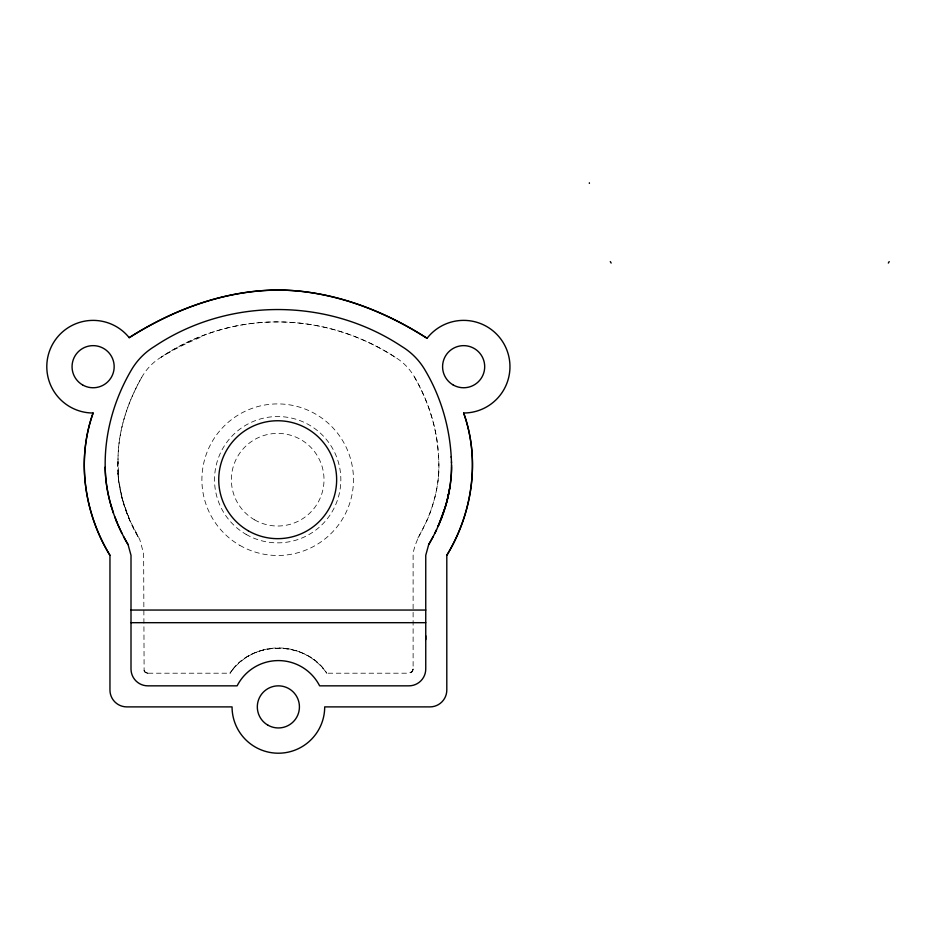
<?xml version="1.0" encoding="UTF-8"?>
<svg xmlns="http://www.w3.org/2000/svg" width="936" height="936" viewBox="0 0 936 936"><rect width="100%" height="100%" fill="white"/><g stroke="black" fill="none" stroke-linecap="round" stroke-linejoin="round"><path stroke-width="0.7" stroke-dasharray="4.68 3.51" d="M118.006 459.33L118.661 480.051L122.581 499.929L129.753 520.194L139.792 539.592L143.641 553.609L144.109 670.937L145.548 672.516L147.853 673.206L229.999 673.206A58.945 58.945 0 0 1 326.758 673.206L408.903 673.206L412.437 671.299L413.115 668.994L413.115 553.609C415.736 537.72 426.605 525.108 431.086 509.781C434.667 499.59 437.17 489.013 438.294 478.261C441.242 443.091 432.081 407.312 414.391 376.892A54.733 54.733 0 0 0 395.015 357.119C323.575 310.974 232.842 309.395 161.249 357.131A54.733 54.733 0 0 0 142.061 376.763C127.741 401.848 118.205 430.244 118.006 459.33C118.217 430.244 127.741 401.86 142.061 376.763M417.83 538.13C432.806 512.741 441.558 482.777 438.224 453.188M395.015 357.119C323.575 310.974 232.842 309.395 161.249 357.131A275.172 275.172 0 0 1 202.48 336.574M414.391 376.892C427.553 400 436.621 425.833 438.165 452.521M118.123 474.341A115.97 115.97 0 0 1 117.983 459.95C116.579 487.375 125.073 514.636 138.926 538.13A155.844 155.844 0 0 1 120.405 491.4M438.808 471.475A118.755 118.755 0 0 1 438.376 477.418M128.794 517.351A138.154 138.154 0 0 1 117.714 470.773M413.115 668.994L411.887 671.978L408.903 673.206A4.212 4.212 0 0 0 413.115 668.994M232.046 670.445L229.999 673.206C251.304 639.908 305.452 639.932 326.758 673.206C306.037 641.183 254.592 639.686 232.046 670.445M147.853 673.206L144.869 671.978L143.641 668.994A4.212 4.212 0 0 0 147.853 673.206M246.109 534.397A63.157 63.157 0 0 0 340.844 479.7A63.157 63.157 0 0 0 246.109 425.002A63.157 63.157 0 0 0 246.109 534.397M239.791 545.337A75.793 75.793 0 0 0 353.48 479.7A75.793 75.793 0 0 0 239.791 414.063A75.793 75.793 0 0 0 239.791 545.337M254.534 519.819A46.32 46.32 0 0 0 324.008 479.7A46.32 46.32 0 0 0 254.534 439.592A46.32 46.32 0 0 0 254.534 519.819"/><path stroke-width="1.4" d="M425.751 639.522L425.751 635.837M114.73 516.684L117.094 522.697A171.627 171.627 0 0 0 118.626 526.266A173.289 173.289 0 0 0 128.056 544.565L131.005 555.317L131.005 668.994A16.848 16.848 0 0 0 147.853 685.842L237.124 685.842A46.32 46.32 0 0 1 319.632 685.842L408.903 685.842A16.848 16.848 0 0 0 425.751 668.994L425.751 555.317L428.7 544.565A173.289 173.289 0 0 0 438.13 526.266L445.314 506.891A158.008 158.008 0 0 0 447.642 498.256L449.888 486.989A135.17 135.17 0 0 0 451.526 469.568C451.842 435.018 442.95 400.456 425.353 370.621A67.369 67.369 0 0 0 401.509 346.285C327.846 297.496 228.267 297.098 154.721 346.308A67.369 67.369 0 0 0 131.099 370.48C114.063 399.66 104.563 433.228 105.195 467.064A128.127 128.127 0 0 0 105.475 474.564L105.663 477.056A138.75 138.75 0 0 0 106.868 486.989A147.525 147.525 0 0 0 108.822 497.016A154.03 154.03 0 0 0 110.378 503.205L113.42 513.033M589.376 182.789L589.352 183.409M449.678 488.253L449.233 490.768A151.456 151.456 0 0 1 445.314 506.891M448.484 494.524L447.935 497.016M93.109 413.01C76.378 459.892 84.217 513.185 109.957 555.317L109.957 690.054A16.848 16.848 0 0 0 126.793 706.891L232.058 706.891A46.32 46.32 0 0 0 278.378 753.211A46.32 46.32 0 0 0 324.698 706.891L429.963 706.891A16.848 16.848 0 0 0 446.8 690.054L446.8 555.317C472.551 513.185 480.367 459.892 463.648 413.01A46.32 46.32 0 0 0 505.241 346.32A46.32 46.32 0 0 0 427.05 338.294C380.133 308.12 324.897 287.937 268.515 290.242C218.778 292.594 170.902 311.091 129.203 337.674A46.32 46.32 0 0 0 51.34 346.683A46.32 46.32 0 0 0 93.109 413.01C76.401 459.904 84.287 513.15 109.957 555.317M444.155 510.588L444.553 509.359M441.113 519.106L441.57 517.9M438.13 526.266L439.159 523.891A166.222 166.222 0 0 0 443.746 511.816M433.087 536.702L428.7 544.565M446.8 555.317C472.446 513.15 480.367 459.904 463.648 413.01M888.334 263.051L889.2 261.589M129.203 337.674C179.08 305.943 238.376 285.562 298.046 290.991C344.179 295.624 388.229 313.349 427.05 338.294M131.005 610.05L425.751 610.05M131.005 622.686L425.751 622.686M610.295 261.589L611.161 263.051M128.056 544.565L127.413 543.465A173.722 173.722 0 0 1 125.494 540.107L123.669 536.702M116.602 521.504L115.643 519.106M111.08 505.662L111.442 506.891A166.152 166.152 0 0 0 118.626 526.266L120.229 529.776A172.282 172.282 0 0 0 121.902 533.251M451.222 456.663L451.269 457.4M451.491 461.857L451.515 462.606M451.561 465.578L451.561 466.327M436.527 529.776A172.282 172.282 0 0 1 434.854 533.251M451.561 467.064A133.871 133.871 0 0 1 449.888 486.989M449.947 487.001A159.038 159.038 0 0 1 438.083 526.231M105.195 467.064A133.871 133.871 0 0 0 106.868 486.989A151.456 151.456 0 0 0 111.442 506.891M267.848 725.131A21.048 21.048 0 0 0 299.426 706.891A21.048 21.048 0 0 0 267.848 688.662A21.048 21.048 0 0 0 267.848 725.131M453.118 384.93A21.048 21.048 0 0 0 484.696 366.69A21.048 21.048 0 0 0 453.118 348.461A21.048 21.048 0 0 0 453.118 384.93M82.59 384.93A21.048 21.048 0 0 0 114.169 366.69A21.048 21.048 0 0 0 82.59 348.461A21.048 21.048 0 0 0 82.59 384.93M248.215 530.759A58.945 58.945 0 0 0 336.644 479.7A58.945 58.945 0 0 0 248.215 428.653A58.945 58.945 0 0 0 248.215 530.759"/></g></svg>
